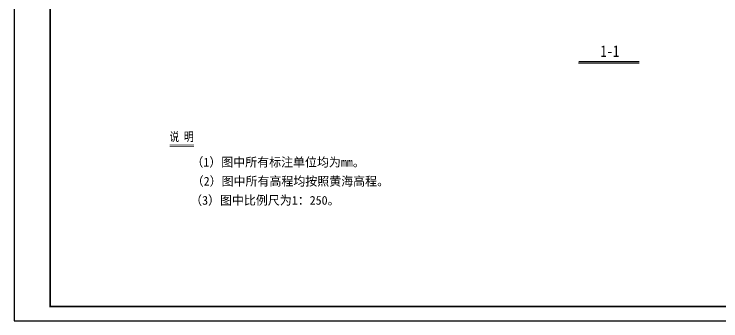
# Model space of a CAD drawing. Header units: millimetres. Extents: x 2456 to 5353, y 685 to 1986.
# Drawn here: x 2486.1 to 2976.6, y 685.1 to 898.1 of the extents above; entities that cross this region are included whole.
import ezdxf
from ezdxf.enums import TextEntityAlignment as Align

# ---------------------------------------------------------------- set-up
doc = ezdxf.new("R2010")
doc.units = ezdxf.units.MM
for name, color, linetype in [('0-外框', 6, 'Continuous'), ('2文字', 7, 'Continuous'), ('TXT-NOTE', 2, 'Continuous'), ('图框', 7, 'Continuous')]:
    doc.layers.add(name, color=color, linetype=linetype)
doc.styles.add('HT', font='', dxfattribs={"width": 0.8})
doc.styles.add('宋体', font='')
doc.styles.get('HT').set_extended_font_data('SimHei')
doc.styles.get('宋体').set_extended_font_data('SimSun')

msp = doc.modelspace()

# ---------------------------------------------------------------- linework, layer by layer
at = {"layer": '0-外框', "color": 0}
msp.add_lwpolyline([(3327.052, 685.1249), (3327.052, 1279.1249), (2486.052, 1279.1249), (2486.052, 685.1249)], close=True, dxfattribs=at)
at = {"layer": 'TXT-NOTE', "color": 0}
msp.add_line((2919.9832, 864.026), (2877.8022, 864.026), dxfattribs=at)
at = {"layer": 'TXT-NOTE', "color": 0, "const_width": 0.75}
msp.add_lwpolyline([(2919.9832, 865.226), (2877.8022, 865.226)], dxfattribs=at)
at = {"layer": 'TXT-NOTE', "color": 0, "lineweight": 0, "const_width": 0.32}
msp.add_lwpolyline([(2594.021, 807.7867), (2610.8249, 807.7867)], dxfattribs=at)
at = {"layer": 'TXT-NOTE', "color": 0, "lineweight": 0}
msp.add_lwpolyline([(2594.021, 806.5013), (2610.8249, 806.5013)], dxfattribs=at)
at = {"layer": '图框', "color": 0, "const_width": 1}
msp.add_lwpolyline([(2511.052, 695.1249), (2511.052, 1269.1249), (3317.052, 1269.1249), (3317.052, 695.1249), (2511.052, 695.1249)], dxfattribs=at)

# ---------------------------------------------------------------- texts
at = {"layer": '2文字', "color": 0, "linetype": 'Continuous', "style": '宋体'}
for s, p in [('（1）图中所有标注单位均为mm。', (2669.2749, 795.279)), ('（2）图中所有高程均按照黄海高程。', (2677.7972, 782.036)), ('（3）图中比例尺为1：250。', (2660.0816, 768.7929))]:
    msp.add_text(s, height=6.086447, dxfattribs=at).set_placement(p, align=Align.MIDDLE_CENTER)
at = {"layer": 'TXT-NOTE', "color": 0, "style": 'HT', "width": 0.8}
for s, height, p in [('1-1', 8, (2899.5451, 868.3804)), ('说 明', 6, (2602.3079, 809.9481))]:
    msp.add_text(s, height=height, dxfattribs=at).set_placement(p, align=Align.CENTER)

doc.saveas('drawing.dxf')
